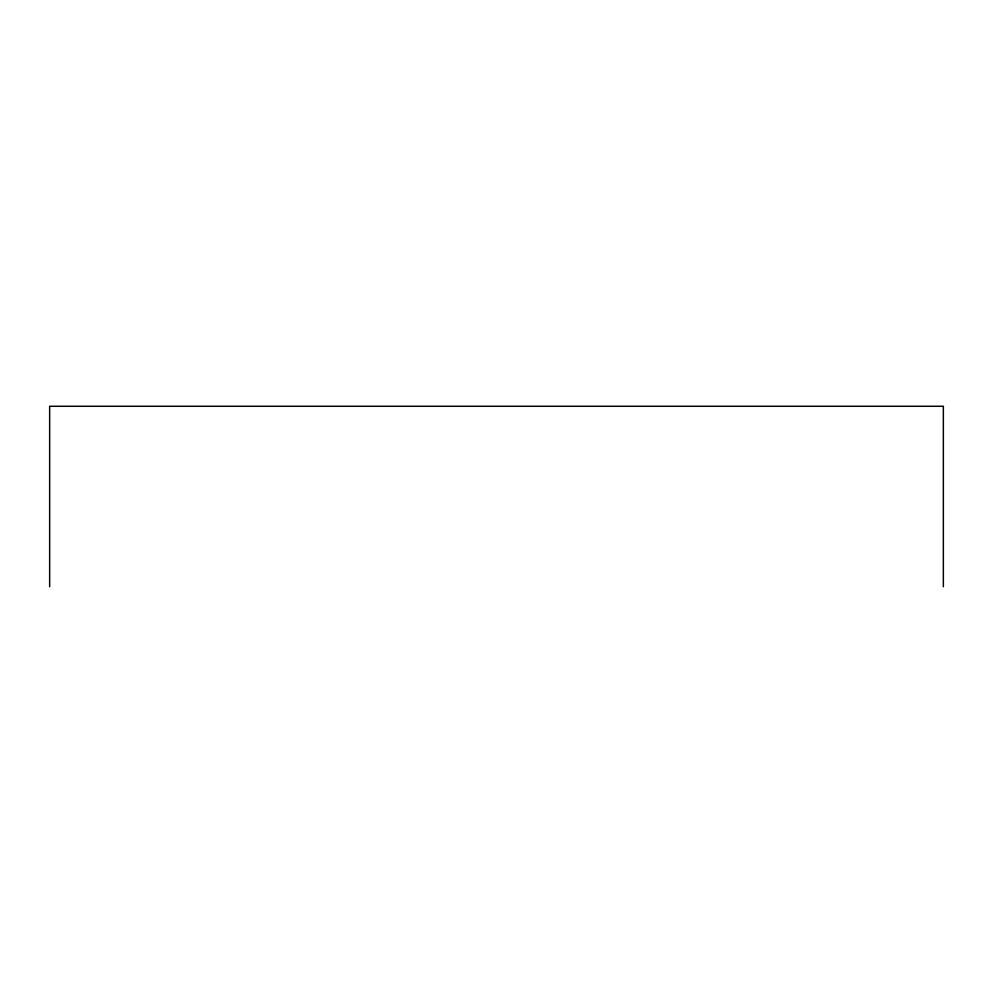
<?xml version="1.0" encoding="UTF-8"?>
<svg xmlns="http://www.w3.org/2000/svg" width="993" height="993" viewBox="0 0 993 993"><rect width="100%" height="100%" fill="white"/><g stroke="black" fill="none" stroke-linecap="round" stroke-linejoin="round"><path stroke-width="1.49" d="M943.35 586.726L943.35 406.274L49.65 406.274L49.65 586.726"/></g></svg>
